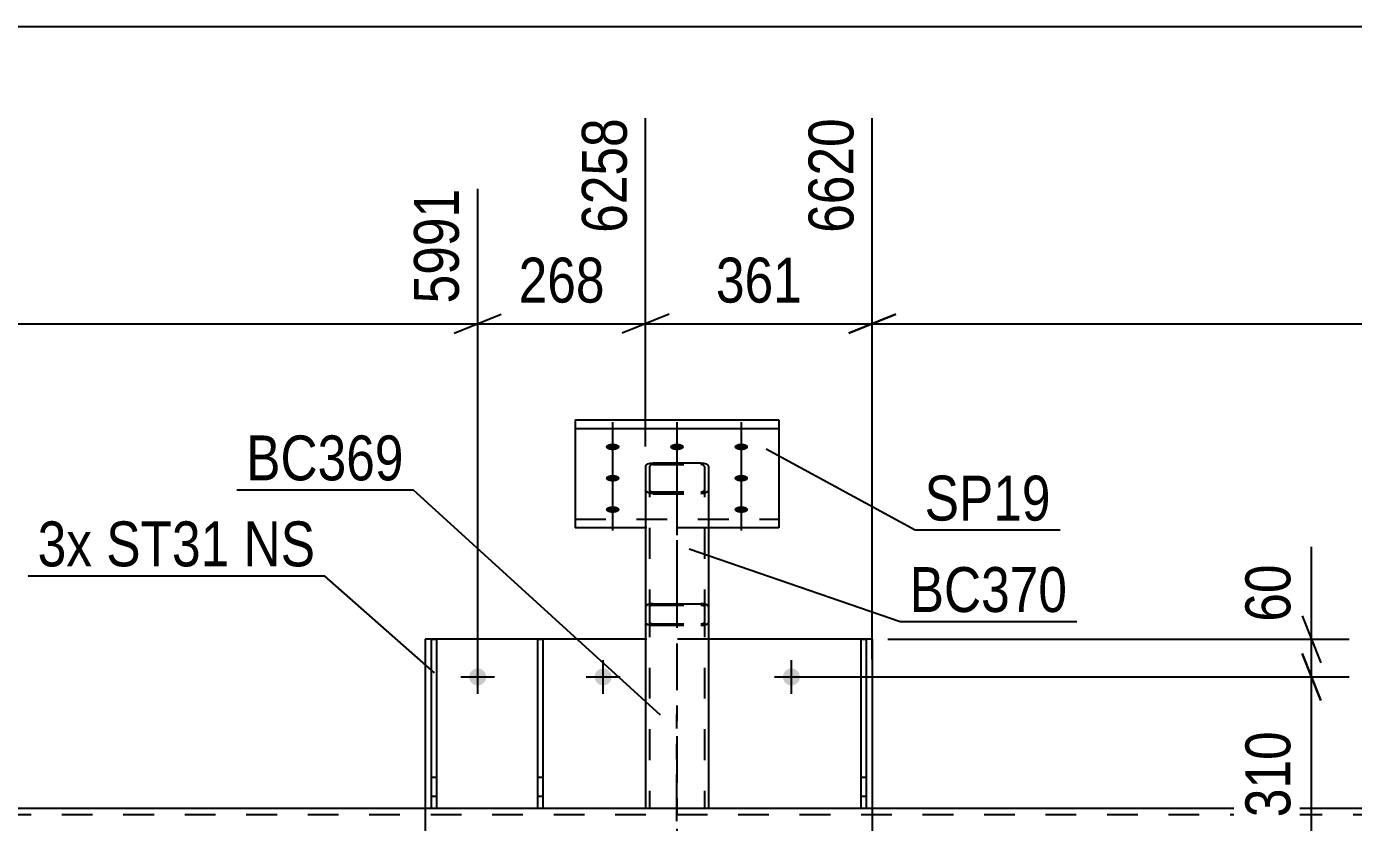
# Model space of a CAD drawing. Header units: millimetres. Extents: x -81 to 760, y -449 to 145.
# Drawn here: x 174.4 to 259, y -239.7 to -189 of the extents above; entities that cross this region are included whole.
import ezdxf

# ---------------------------------------------------------------- set-up
doc = ezdxf.new("R2010")
doc.units = ezdxf.units.MM
doc.linetypes.add('DXK_LINE_DOT2', pattern=[3.9198, 1.9599, -1.9599])
doc.linetypes.add('DXK_LINE_DOT3', pattern=[5.9187, 2.979, -0.9799, 0.9799, -0.9799])
doc.styles.add('Arial Narrow', font='ARIALN.TTF', dxfattribs={"height": 0.2})

# ---------------------------------------------------------------- blocks, each defined once
blk = doc.blocks.new('Part-122571161-1515 - 1376')
at = {"color": 2, "linetype": 'Continuous'}
for p, q in [((209.37, -214.06), (222.37, -214.06)), ((209.37, -214.06), (209.37, -220.957)), ((209.37, -214.618), (222.37, -214.618)), ((222.37, -214.06), (222.37, -220.957)), ((213.87, -220.957), (209.37, -220.957)), ((222.37, -220.957), (217.87, -220.957))]:
    blk.add_line(p, q, dxfattribs=at)
at = {"color": 7, "linetype": 'DXK_LINE_DOT2'}
for p, q in [((209.37, -220.398), (222.37, -220.398)), ((217.87, -220.957), (213.87, -220.957))]:
    blk.add_line(p, q, dxfattribs=at)
blk = doc.blocks.new('Part-122571161-1455 - 1376')
at = {"color": 2, "linetype": 'Continuous'}
for p, q in [((227.602, -238.86), (227.602, -228.06)), ((227.602, -228.06), (227.922, -228.06)), ((227.922, -228.06), (227.922, -238.86)), ((227.602, -236.86), (227.922, -236.86))]:
    blk.add_line(p, q, dxfattribs=at)
at = {"color": 7, "linetype": 'DXK_LINE_DOT2'}
for p, q in [((227.602, -238.06), (227.922, -238.06)), ((227.922, -238.86), (227.602, -238.86))]:
    blk.add_line(p, q, dxfattribs=at)
blk = doc.blocks.new('Part-122571161-1520 - 1376')
at = {"color": 2, "linetype": 'Continuous'}
for p, q in [((213.87, -217.037), (213.907, -216.946)), ((213.87, -217.037), (213.87, -225.958)), ((213.907, -216.946), (214.011, -216.869)), ((214.011, -216.869), (214.167, -216.818)), ((214.167, -216.818), (214.35, -216.8)), ((214.35, -216.8), (217.39, -216.8)), ((217.39, -216.8), (217.574, -216.818)), ((217.574, -216.818), (217.73, -216.869)), ((217.73, -216.869), (217.834, -216.946)), ((217.834, -216.946), (217.87, -217.037)), ((217.87, -217.037), (217.87, -225.958)), ((214.011, -225.84), (213.907, -225.894)), ((214.167, -225.804), (214.011, -225.84)), ((214.35, -225.792), (214.167, -225.804)), ((214.35, -225.792), (217.39, -225.792)), ((217.574, -225.804), (217.39, -225.792)), ((217.73, -225.84), (217.574, -225.804)), ((217.834, -225.894), (217.73, -225.84)), ((213.907, -225.894), (213.87, -225.957)), ((217.87, -225.957), (217.834, -225.894))]:
    blk.add_line(p, q, dxfattribs=at)
at = {"color": 7, "linetype": 'DXK_LINE_DOT2'}
for p, q in [((214.129, -216.992), (214.11, -217.037)), ((214.11, -217.037), (214.11, -227.002)), ((214.181, -216.953), (214.129, -216.992)), ((214.258, -216.927), (214.181, -216.953)), ((214.35, -216.918), (214.258, -216.927)), ((214.35, -216.918), (217.39, -216.918)), ((217.482, -216.927), (217.39, -216.918)), ((217.56, -216.953), (217.482, -216.927)), ((217.612, -216.992), (217.56, -216.953)), ((217.63, -217.037), (217.612, -216.992)), ((217.63, -217.037), (217.63, -227.002)), ((213.907, -218.629), (213.87, -218.539)), ((214.011, -218.706), (213.907, -218.629)), ((214.167, -218.758), (214.011, -218.706)), ((214.11, -218.539), (214.129, -218.584)), ((214.129, -218.584), (214.181, -218.622)), ((214.35, -218.776), (214.167, -218.758)), ((214.181, -218.622), (214.258, -218.648)), ((214.258, -218.648), (214.35, -218.657)), ((214.35, -218.657), (217.39, -218.657)), ((214.35, -218.776), (217.39, -218.776)), ((217.39, -218.657), (217.482, -218.648)), ((217.574, -218.758), (217.39, -218.776)), ((217.482, -218.648), (217.56, -218.622)), ((217.56, -218.622), (217.574, -218.612)), ((217.574, -218.612), (217.612, -218.584)), ((217.73, -218.706), (217.574, -218.758)), ((217.612, -218.584), (217.63, -218.539)), ((217.834, -218.629), (217.73, -218.706)), ((217.87, -218.539), (217.834, -218.629)), ((213.87, -225.958), (213.87, -227.002)), ((214.11, -225.957), (214.129, -225.925)), ((214.129, -225.925), (214.181, -225.898)), ((214.181, -225.898), (214.258, -225.88)), ((214.258, -225.88), (214.35, -225.874)), ((214.35, -225.874), (217.39, -225.874)), ((217.39, -225.874), (217.482, -225.88)), ((217.482, -225.88), (217.56, -225.898)), ((217.56, -225.898), (217.574, -225.906)), ((217.574, -225.906), (217.612, -225.925)), ((217.612, -225.925), (217.63, -225.957)), ((217.87, -225.958), (217.87, -227.002)), ((213.87, -227.002), (213.907, -227.065)), ((213.907, -227.065), (214.011, -227.119)), ((214.011, -227.119), (214.167, -227.155)), ((214.129, -227.034), (214.11, -227.002)), ((214.181, -227.061), (214.129, -227.034)), ((214.167, -227.155), (214.35, -227.167)), ((214.258, -227.078), (214.181, -227.061)), ((214.35, -227.085), (214.258, -227.078)), ((214.35, -227.085), (217.39, -227.085)), ((214.35, -227.167), (217.39, -227.167)), ((217.482, -227.078), (217.39, -227.085)), ((217.39, -227.167), (217.574, -227.155)), ((217.56, -227.061), (217.482, -227.078)), ((217.612, -227.034), (217.56, -227.061)), ((217.574, -227.155), (217.73, -227.119)), ((217.63, -227.002), (217.612, -227.034)), ((217.73, -227.119), (217.834, -227.065)), ((217.834, -227.065), (217.87, -227.002))]:
    blk.add_line(p, q, dxfattribs=at)
at = {"color": 7, "linetype": 'DXK_LINE_DOT3'}
blk.add_line((215.87, -217.788), (215.87, -226.479), dxfattribs=at)
blk = doc.blocks.new('Bolt-122571161-1392 - 1376')
at = {"linetype": 'Continuous'}
for points in [[(211.77, -215.574), (211.862, -215.579), (211.949, -215.593), (212.029, -215.615), (212.097, -215.645), (212.151, -215.681), (212.189, -215.722), (212.208, -215.766), (212.208, -215.811), (212.189, -215.855), (212.151, -215.896), (212.097, -215.932), (212.029, -215.962), (211.949, -215.985), (211.862, -215.998), (211.77, -216.003), (211.679, -215.998), (211.591, -215.985), (211.512, -215.962), (211.443, -215.932), (211.389, -215.896), (211.352, -215.855), (211.333, -215.811), (211.333, -215.766), (211.352, -215.722), (211.389, -215.681), (211.443, -215.645), (211.512, -215.615), (211.591, -215.593), (211.679, -215.579)], [(215.87, -215.574), (215.962, -215.579), (216.049, -215.593), (216.129, -215.615), (216.197, -215.645), (216.251, -215.681), (216.289, -215.722), (216.308, -215.766), (216.308, -215.811), (216.289, -215.855), (216.251, -215.896), (216.197, -215.932), (216.129, -215.962), (216.049, -215.985), (215.962, -215.998), (215.87, -216.003), (215.779, -215.998), (215.691, -215.985), (215.612, -215.962), (215.543, -215.932), (215.489, -215.896), (215.452, -215.855), (215.433, -215.811), (215.433, -215.766), (215.452, -215.722), (215.489, -215.681), (215.543, -215.645), (215.612, -215.615), (215.691, -215.593), (215.779, -215.579)], [(219.97, -215.574), (220.062, -215.579), (220.149, -215.593), (220.229, -215.615), (220.297, -215.645), (220.351, -215.681), (220.389, -215.722), (220.408, -215.766), (220.408, -215.811), (220.389, -215.855), (220.351, -215.896), (220.297, -215.932), (220.229, -215.962), (220.149, -215.985), (220.062, -215.998), (219.97, -216.003), (219.879, -215.998), (219.791, -215.985), (219.712, -215.962), (219.643, -215.932), (219.589, -215.896), (219.552, -215.855), (219.533, -215.811), (219.533, -215.766), (219.552, -215.722), (219.589, -215.681), (219.643, -215.645), (219.712, -215.615), (219.791, -215.593), (219.879, -215.579)], [(211.77, -217.573), (211.862, -217.578), (211.949, -217.592), (212.029, -217.614), (212.097, -217.644), (212.151, -217.68), (212.189, -217.721), (212.208, -217.765), (212.208, -217.81), (212.189, -217.854), (212.151, -217.895), (212.097, -217.931), (212.029, -217.961), (211.949, -217.984), (211.862, -217.998), (211.77, -218.002), (211.679, -217.998), (211.591, -217.984), (211.512, -217.961), (211.443, -217.931), (211.389, -217.895), (211.352, -217.854), (211.333, -217.81), (211.333, -217.765), (211.352, -217.721), (211.389, -217.68), (211.443, -217.644), (211.512, -217.614), (211.591, -217.592), (211.679, -217.578)], [(219.97, -217.573), (220.062, -217.578), (220.149, -217.592), (220.229, -217.614), (220.297, -217.644), (220.351, -217.68), (220.389, -217.721), (220.408, -217.765), (220.408, -217.81), (220.389, -217.854), (220.351, -217.895), (220.297, -217.931), (220.229, -217.961), (220.149, -217.984), (220.062, -217.998), (219.97, -218.002), (219.879, -217.998), (219.791, -217.984), (219.712, -217.961), (219.643, -217.931), (219.589, -217.895), (219.552, -217.854), (219.533, -217.81), (219.533, -217.765), (219.552, -217.721), (219.589, -217.68), (219.643, -217.644), (219.712, -217.614), (219.791, -217.592), (219.879, -217.578)], [(211.77, -219.572), (211.862, -219.577), (211.949, -219.591), (212.029, -219.613), (212.097, -219.643), (212.151, -219.68), (212.189, -219.721), (212.208, -219.765), (212.208, -219.809), (212.189, -219.853), (212.151, -219.894), (212.097, -219.93), (212.029, -219.961), (211.949, -219.983), (211.862, -219.997), (211.77, -220.001), (211.679, -219.997), (211.591, -219.983), (211.512, -219.961), (211.443, -219.93), (211.389, -219.894), (211.352, -219.853), (211.333, -219.809), (211.333, -219.765), (211.352, -219.721), (211.389, -219.68), (211.443, -219.643), (211.512, -219.613), (211.591, -219.591), (211.679, -219.577)], [(219.97, -219.572), (220.062, -219.577), (220.149, -219.591), (220.229, -219.613), (220.297, -219.643), (220.351, -219.68), (220.389, -219.721), (220.408, -219.765), (220.408, -219.809), (220.389, -219.853), (220.351, -219.894), (220.297, -219.93), (220.229, -219.961), (220.149, -219.983), (220.062, -219.997), (219.97, -220.001), (219.879, -219.997), (219.791, -219.983), (219.712, -219.961), (219.643, -219.93), (219.589, -219.894), (219.552, -219.853), (219.533, -219.809), (219.533, -219.765), (219.552, -219.721), (219.589, -219.68), (219.643, -219.643), (219.712, -219.613), (219.791, -219.591), (219.879, -219.577)]]:
    blk.add_hatch(color=1, dxfattribs=at).paths.add_polyline_path(points)
at = {"color": 1, "linetype": 'Continuous'}
for p, q in [((211.77, -214.217), (211.77, -217.116)), ((215.87, -214.217), (215.87, -217.116)), ((219.97, -214.217), (219.97, -217.116)), ((211.77, -216.216), (211.77, -219.115)), ((219.97, -216.216), (219.97, -219.115)), ((211.77, -218.215), (211.77, -221.114)), ((219.97, -218.215), (219.97, -221.114))]:
    blk.add_line(p, q, dxfattribs=at)
at = {"color": 1, "linetype": 'DXK_LINE_DOT2'}
blk.add_line((215.87, -218.215), (215.87, -221.114), dxfattribs=at)
blk = doc.blocks.new('Bolt-122571161-1393 - 1376')
at = {"linetype": 'Continuous'}
for points in [[(203.165, -229.92, -1), (203.165, -231, -1)], [(211.165, -229.92, -1), (211.165, -231, -1)], [(223.165, -229.92, -1), (223.165, -231, -1)]]:
    blk.add_hatch(color=1, dxfattribs=at).paths.add_polyline_path(points)
at = {"color": 1, "linetype": 'Continuous'}
for p, q in [((203.165, -231.54), (203.165, -229.38)), ((211.165, -231.54), (211.165, -229.38)), ((223.165, -231.54), (223.165, -229.38)), ((202.085, -230.46), (204.245, -230.46)), ((210.085, -230.46), (212.245, -230.46)), ((222.085, -230.46), (224.245, -230.46))]:
    blk.add_line(p, q, dxfattribs=at)
blk = doc.blocks.new('Part-122571161-1460 - 1376')
at = {"color": 2, "linetype": 'Continuous'}
for p, q in [((200.227, -238.86), (200.227, -228.06)), ((200.227, -228.06), (200.547, -228.06)), ((200.547, -228.06), (200.547, -238.86)), ((200.227, -236.86), (200.547, -236.86))]:
    blk.add_line(p, q, dxfattribs=at)
at = {"color": 7, "linetype": 'DXK_LINE_DOT2'}
for p, q in [((200.227, -238.06), (200.547, -238.06)), ((200.547, -238.86), (200.227, -238.86))]:
    blk.add_line(p, q, dxfattribs=at)
blk = doc.blocks.new('Part-122571161-1465 - 1376')
at = {"color": 2, "linetype": 'Continuous'}
for p, q in [((207.005, -238.86), (207.005, -228.06)), ((207.005, -228.06), (207.325, -228.06)), ((207.325, -228.06), (207.325, -238.86)), ((207.005, -236.86), (207.325, -236.86))]:
    blk.add_line(p, q, dxfattribs=at)
at = {"color": 7, "linetype": 'DXK_LINE_DOT2'}
for p, q in [((207.005, -238.06), (207.325, -238.06)), ((207.325, -238.86), (207.005, -238.86))]:
    blk.add_line(p, q, dxfattribs=at)
blk = doc.blocks.new('Part-122571161-1510 - 1376')
at = {"color": 7, "linetype": 'DXK_LINE_DOT3'}
blk.add_line((215.87, -269.26), (215.87, -232.86), dxfattribs=at)
at = {"color": 2, "linetype": 'Continuous'}
for p, q in [((213.87, -259.793), (213.87, -246.86)), ((217.87, -259.793), (217.87, -246.86)), ((213.907, -259.857), (213.87, -259.793)), ((214.011, -259.911), (213.907, -259.857)), ((214.167, -259.948), (214.011, -259.911)), ((214.35, -259.961), (214.167, -259.948)), ((214.35, -259.961), (217.39, -259.961)), ((217.574, -259.948), (217.39, -259.961)), ((217.73, -259.911), (217.574, -259.948)), ((217.834, -259.857), (217.73, -259.911)), ((217.87, -259.793), (217.834, -259.857))]:
    blk.add_line(p, q, dxfattribs=at)
at = {"color": 7, "linetype": 'DXK_LINE_DOT2'}
for p, q in [((217.87, -246.86), (213.87, -246.86)), ((214.11, -259.793), (214.11, -246.86)), ((217.63, -259.793), (217.63, -246.86)), ((213.87, -258.728), (213.907, -258.664)), ((213.907, -258.664), (214.011, -258.61)), ((214.011, -258.61), (214.167, -258.573)), ((214.129, -258.696), (214.11, -258.728)), ((214.181, -258.669), (214.129, -258.696)), ((214.167, -258.573), (214.35, -258.56)), ((214.258, -258.651), (214.181, -258.669)), ((214.35, -258.644), (214.258, -258.651)), ((214.35, -258.56), (217.39, -258.56)), ((214.35, -258.644), (217.39, -258.644)), ((217.39, -258.56), (217.574, -258.573)), ((217.482, -258.651), (217.39, -258.644)), ((217.56, -258.669), (217.482, -258.651)), ((217.612, -258.696), (217.56, -258.669)), ((217.574, -258.573), (217.73, -258.61)), ((217.63, -258.728), (217.612, -258.696)), ((217.73, -258.61), (217.834, -258.664)), ((217.834, -258.664), (217.87, -258.728)), ((214.11, -259.793), (214.129, -259.825)), ((214.129, -259.825), (214.181, -259.852)), ((214.181, -259.852), (214.258, -259.87)), ((214.258, -259.87), (214.35, -259.877)), ((214.35, -259.877), (217.39, -259.877)), ((217.39, -259.877), (217.482, -259.87)), ((217.482, -259.87), (217.56, -259.852)), ((217.56, -259.852), (217.612, -259.825)), ((217.612, -259.825), (217.63, -259.793))]:
    blk.add_line(p, q, dxfattribs=at)
blk = doc.blocks.new('Part-122571161-1525 - 1376')
at = {"color": 7, "linetype": 'DXK_LINE_DOT3'}
blk.add_line((215.87, -216.479), (215.87, -252.86), dxfattribs=at)
at = {"color": 2, "linetype": 'Continuous'}
for p, q in [((213.907, -225.895), (214.011, -225.842)), ((214.011, -225.842), (214.167, -225.806)), ((214.167, -225.806), (214.35, -225.794)), ((214.35, -225.794), (217.39, -225.794)), ((217.39, -225.794), (217.574, -225.806)), ((217.574, -225.806), (217.73, -225.842)), ((217.73, -225.842), (217.834, -225.895)), ((213.87, -225.958), (213.907, -225.895)), ((213.87, -225.958), (213.87, -238.86)), ((217.834, -225.895), (217.87, -225.958)), ((217.87, -225.958), (217.87, -238.86))]:
    blk.add_line(p, q, dxfattribs=at)
at = {"color": 7, "linetype": 'DXK_LINE_DOT2'}
for p, q in [((214.129, -225.927), (214.11, -225.958)), ((214.11, -225.958), (214.11, -238.86)), ((214.181, -225.9), (214.129, -225.927)), ((214.258, -225.882), (214.181, -225.9)), ((214.35, -225.876), (214.258, -225.882)), ((214.35, -225.876), (217.39, -225.876)), ((217.482, -225.882), (217.39, -225.876)), ((217.56, -225.9), (217.482, -225.882)), ((217.612, -225.927), (217.56, -225.9)), ((217.63, -225.958), (217.612, -225.927)), ((217.63, -225.958), (217.63, -238.86)), ((213.907, -227.064), (213.87, -227.001)), ((214.011, -227.117), (213.907, -227.064)), ((214.167, -227.153), (214.011, -227.117)), ((214.11, -227.001), (214.129, -227.032)), ((214.129, -227.032), (214.181, -227.059)), ((214.35, -227.165), (214.167, -227.153)), ((214.181, -227.059), (214.258, -227.077)), ((214.258, -227.077), (214.35, -227.083)), ((214.35, -227.083), (217.39, -227.083)), ((214.35, -227.165), (217.39, -227.165)), ((217.39, -227.083), (217.482, -227.077)), ((217.574, -227.153), (217.39, -227.165)), ((217.482, -227.077), (217.56, -227.059)), ((217.56, -227.059), (217.574, -227.052)), ((217.574, -227.052), (217.612, -227.032)), ((217.73, -227.117), (217.574, -227.153)), ((217.612, -227.032), (217.63, -227.001)), ((217.834, -227.064), (217.73, -227.117)), ((217.87, -227.001), (217.834, -227.064)), ((217.87, -238.86), (213.87, -238.86))]:
    blk.add_line(p, q, dxfattribs=at)
blk = doc.blocks.new('Part-122571161-1540 - 1376')
at = {"color": 2, "linetype": 'Continuous'}
for p, q in [((199.827, -228.06), (199.827, -238.86)), ((200.227, -228.06), (199.827, -228.06)), ((207.005, -228.06), (200.547, -228.06)), ((213.87, -228.06), (207.325, -228.06)), ((227.602, -228.06), (217.87, -228.06)), ((228.322, -228.06), (227.922, -228.06)), ((228.322, -228.06), (228.322, -238.86)), ((199.827, -257.66), (199.827, -246.86)), ((228.322, -246.86), (228.322, -257.66)), ((200.227, -257.66), (199.827, -257.66)), ((207.005, -257.66), (200.547, -257.66)), ((213.87, -257.66), (207.325, -257.66)), ((227.602, -257.66), (217.87, -257.66)), ((228.322, -257.66), (227.922, -257.66))]:
    blk.add_line(p, q, dxfattribs=at)
at = {"color": 7, "linetype": 'DXK_LINE_DOT2'}
for p, q in [((200.547, -228.06), (200.227, -228.06)), ((207.325, -228.06), (207.005, -228.06)), ((217.87, -228.06), (213.87, -228.06)), ((227.922, -228.06), (227.602, -228.06)), ((199.827, -238.86), (199.827, -246.86)), ((228.322, -238.86), (228.322, -246.86)), ((200.547, -257.66), (200.227, -257.66)), ((207.325, -257.66), (207.005, -257.66)), ((217.87, -257.66), (213.87, -257.66)), ((227.922, -257.66), (227.602, -257.66))]:
    blk.add_line(p, q, dxfattribs=at)
blk = doc.blocks.new('Part-122571161-1656 - 1376')
at = {"color": 7, "linetype": 'DXK_LINE_DOT2'}
blk.add_line((574.512, -239.26), (-36.463, -239.26), dxfattribs=at)
at = {"color": 2, "linetype": 'Continuous'}
blk.add_line((574.512, -238.86), (-31.662, -238.86), dxfattribs=at)
blk = doc.blocks.new('StraightDimension-122571161-1985 - 1376')
at = {"color": 7, "linetype": 'Continuous'}
for p, q in [((255.722, -228.96), (256.922, -231.96)), ((224.165, -230.46), (258.722, -230.46)), ((256.322, -242.86), (256.322, -230.46)), ((256.922, -244.36), (255.722, -241.36)), ((229.322, -242.86), (258.722, -242.86))]:
    blk.add_line(p, q, dxfattribs=at)
at = {"color": 0}
blk.add_wipeout([(255.572, -233.318), (251.372, -233.318), (251.372, -240.003), (255.572, -240.003)], dxfattribs=at)
at = {"color": 3, "style": 'Arial Narrow'}
blk.add_text('310', height=2.8633, rotation=90.00021, dxfattribs=at).set_placement((254.972, -239.403))
blk = doc.blocks.new('StraightDimension-122571161-2040 - 1376')
at = {"color": 7, "linetype": 'Continuous'}
blk.add_line((-36.462, -188.98), (585.412, -188.98), dxfattribs=at)
blk = doc.blocks.new('StraightDimension-122571161-1773 - 1376')
at = {"color": 7, "linetype": 'Continuous'}
for p, q in [((203.165, -229.46), (203.165, -199.322)), ((-19.463, -207.934), (203.165, -207.934)), ((201.665, -208.534), (204.665, -207.334))]:
    blk.add_line(p, q, dxfattribs=at)
at = {"color": 0, "linetype": 'Continuous'}
blk.add_wipeout([(202.565, -198.722), (198.365, -198.722), (198.365, -207.234), (202.565, -207.234)], dxfattribs=at)
at = {"color": 3, "linetype": 'Continuous', "style": 'Arial Narrow'}
blk.add_text('5991', height=2.8633, rotation=90.00021, dxfattribs=at).set_placement((201.965, -206.634))
blk = doc.blocks.new('StraightDimension-122571161-1793 - 1376')
at = {"color": 7, "linetype": 'Continuous'}
for p, q in [((213.87, -215.765), (213.87, -194.822)), ((203.165, -229.46), (203.165, -199.322)), ((201.665, -208.534), (204.665, -207.334)), ((203.165, -207.934), (213.87, -207.934)), ((215.37, -207.334), (212.37, -208.534))]:
    blk.add_line(p, q, dxfattribs=at)
at = {"color": 0}
blk.add_wipeout([(211.86, -207.184), (211.86, -202.984), (205.176, -202.984), (205.176, -207.184)], dxfattribs=at)
at = {"color": 3, "style": 'Arial Narrow'}
blk.add_text('268', height=2.8633, dxfattribs=at).set_placement((205.776, -206.584))
at = {"color": 0, "linetype": 'Continuous'}
blk.add_wipeout([(213.27, -194.222), (209.07, -194.222), (209.07, -202.734), (213.27, -202.734)], dxfattribs=at)
at = {"color": 3, "linetype": 'Continuous', "style": 'Arial Narrow'}
blk.add_text('6258', height=2.8633, rotation=90.00021, dxfattribs=at).set_placement((212.67, -202.134))
blk = doc.blocks.new('StraightDimension-122571161-1812 - 1376')
at = {"color": 7, "linetype": 'Continuous'}
for p, q in [((213.87, -215.765), (213.87, -194.822)), ((228.322, -229.322), (228.322, -194.822)), ((215.37, -207.334), (212.37, -208.534)), ((213.87, -207.934), (228.322, -207.934)), ((226.822, -208.534), (229.822, -207.334))]:
    blk.add_line(p, q, dxfattribs=at)
at = {"color": 0}
blk.add_wipeout([(224.438, -207.184), (224.438, -202.984), (217.754, -202.984), (217.754, -207.184)], dxfattribs=at)
at = {"color": 3, "style": 'Arial Narrow'}
blk.add_text('361', height=2.8633, dxfattribs=at).set_placement((218.354, -206.584))
at = {"color": 0, "linetype": 'Continuous'}
blk.add_wipeout([(227.722, -194.222), (223.522, -194.222), (223.522, -202.734), (227.722, -202.734)], dxfattribs=at)
at = {"color": 3, "linetype": 'Continuous', "style": 'Arial Narrow'}
blk.add_text('6620', height=2.8633, rotation=90.00021, dxfattribs=at).set_placement((227.122, -202.134))
blk = doc.blocks.new('StraightDimension-122571161-1828 - 1376')
at = {"color": 7, "linetype": 'Continuous'}
for p, q in [((228.322, -229.322), (228.322, -194.822)), ((229.822, -207.334), (226.822, -208.534)), ((228.322, -207.934), (447.204, -207.934))]:
    blk.add_line(p, q, dxfattribs=at)
blk = doc.blocks.new('StraightDimension-122571161-1998 - 1376')
at = {"color": 7, "linetype": 'Continuous'}
for p, q in [((256.322, -228.06), (256.322, -222.154)), ((256.322, -228.06), (256.322, -222.154)), ((255.722, -226.56), (256.922, -229.56)), ((229.322, -228.06), (258.722, -228.06)), ((256.322, -230.46), (256.322, -228.06)), ((256.922, -231.96), (255.722, -228.96)), ((224.165, -230.46), (258.722, -230.46))]:
    blk.add_line(p, q, dxfattribs=at)
at = {"color": 0}
blk.add_wipeout([(255.572, -222.679), (251.372, -222.679), (251.372, -227.535), (255.572, -227.535)], dxfattribs=at)
at = {"color": 3, "style": 'Arial Narrow'}
blk.add_text('60', height=2.8633, rotation=90.00021, dxfattribs=at).set_placement((254.972, -226.935))
blk = doc.blocks.new('Mark-122571161-1511 - 1376')
at = {"color": 30, "linetype": 'Continuous'}
for p, q in [((221.547, -215.906), (231.059, -221.086)), ((231.059, -221.086), (240.298, -221.086))]:
    blk.add_line(p, q, dxfattribs=at)
at = {"color": 0}
blk.add_wipeout([(239.698, -220.486), (239.698, -217.486), (231.659, -217.486), (231.659, -220.486)], dxfattribs=at)
blk.add_wipeout([(239.698, -220.486), (239.698, -217.486), (231.659, -217.486), (231.659, -220.486)], dxfattribs=at)
at = {"color": 3, "style": 'Arial Narrow'}
blk.add_text('SP19', height=2.8633, dxfattribs=at).set_placement((231.659, -220.486))
blk = doc.blocks.new('Mark-122571161-1516 - 1376')
at = {"color": 30, "linetype": 'Continuous'}
for p, q in [((216.645, -222.298), (230.105, -226.919)), ((230.105, -226.919), (241.354, -226.919))]:
    blk.add_line(p, q, dxfattribs=at)
at = {"color": 0}
blk.add_wipeout([(240.754, -226.319), (240.754, -223.319), (230.705, -223.319), (230.705, -226.319)], dxfattribs=at)
blk.add_wipeout([(240.754, -226.319), (240.754, -223.319), (230.705, -223.319), (230.705, -226.319)], dxfattribs=at)
at = {"color": 3, "style": 'Arial Narrow'}
blk.add_text('BC370', height=2.8633, dxfattribs=at).set_placement((230.705, -226.319))
blk = doc.blocks.new('Mark-122571161-1521 - 1376')
at = {"color": 30, "linetype": 'Continuous'}
for p in [(187.805, -218.523), (214.823, -232.903)]:
    blk.add_line(p, (199.054, -218.523), dxfattribs=at)
at = {"color": 0}
blk.add_wipeout([(198.454, -217.923), (198.454, -214.923), (188.405, -214.923), (188.405, -217.923)], dxfattribs=at)
blk.add_wipeout([(198.454, -217.923), (198.454, -214.923), (188.405, -214.923), (188.405, -217.923)], dxfattribs=at)
at = {"color": 3, "style": 'Arial Narrow'}
blk.add_text('BC369', height=2.8633, dxfattribs=at).set_placement((188.405, -217.923))
blk = doc.blocks.new('MarkSet-122571161-2166 - 1376')
at = {"color": 30, "linetype": 'Continuous'}
for p in [(174.513, -224.006), (200.404, -230.194)]:
    blk.add_line(p, (193.404, -224.006), dxfattribs=at)
at = {"color": 0}
for points in [[(178.585, -223.406), (178.585, -220.406), (175.113, -220.406), (175.113, -223.406)], [(187.339, -223.406), (187.339, -220.406), (179.485, -220.406), (179.485, -223.406)], [(192.804, -223.406), (192.804, -220.406), (188.239, -220.406), (188.239, -223.406)]]:
    blk.add_wipeout(points, dxfattribs=at)
for points in [[(178.585, -223.406), (178.585, -220.406), (175.113, -220.406), (175.113, -223.406)], [(187.339, -223.406), (187.339, -220.406), (179.485, -220.406), (179.485, -223.406)], [(192.804, -223.406), (192.804, -220.406), (188.239, -220.406), (188.239, -223.406)]]:
    blk.add_wipeout(points, dxfattribs=at)
at = {"color": 3, "style": 'Arial Narrow'}
for s, p in [('3x', (175.113, -223.406)), ('ST31', (179.485, -223.406)), ('NS', (188.239, -223.406))]:
    blk.add_text(s, height=2.8633, dxfattribs=at).set_placement(p)

msp = doc.modelspace()

# ---------------------------------------------------------------- block references
for name in ['Part-122571161-1515 - 1376', 'Bolt-122571161-1392 - 1376', 'Part-122571161-1525 - 1376', 'Part-122571161-1520 - 1376', 'Part-122571161-1540 - 1376', 'Part-122571161-1460 - 1376', 'Part-122571161-1465 - 1376', 'Part-122571161-1455 - 1376', 'Bolt-122571161-1393 - 1376', 'Part-122571161-1510 - 1376', 'Part-122571161-1656 - 1376']:
    msp.add_blockref(name, (0, 0))

# ---------------------------------------------------------------- next in the draw order: block references
msp.add_blockref('StraightDimension-122571161-1985 - 1376', (0, 0))

# ---------------------------------------------------------------- next in the draw order: block references
msp.add_blockref('StraightDimension-122571161-2040 - 1376', (0, 0))

# ---------------------------------------------------------------- next in the draw order: block references
msp.add_blockref('StraightDimension-122571161-1773 - 1376', (0, 0))

# ---------------------------------------------------------------- next in the draw order: block references
msp.add_blockref('StraightDimension-122571161-1793 - 1376', (0, 0))

# ---------------------------------------------------------------- next in the draw order: block references
msp.add_blockref('StraightDimension-122571161-1812 - 1376', (0, 0))

# ---------------------------------------------------------------- next in the draw order: block references
for name in ['StraightDimension-122571161-1828 - 1376', 'Mark-122571161-1521 - 1376']:
    msp.add_blockref(name, (0, 0))

# ---------------------------------------------------------------- next in the draw order: block references
for name in ['Mark-122571161-1511 - 1376', 'MarkSet-122571161-2166 - 1376', 'StraightDimension-122571161-1998 - 1376']:
    msp.add_blockref(name, (0, 0))

# ---------------------------------------------------------------- next in the draw order: block references
msp.add_blockref('Mark-122571161-1516 - 1376', (0, 0))

doc.saveas('drawing.dxf')
